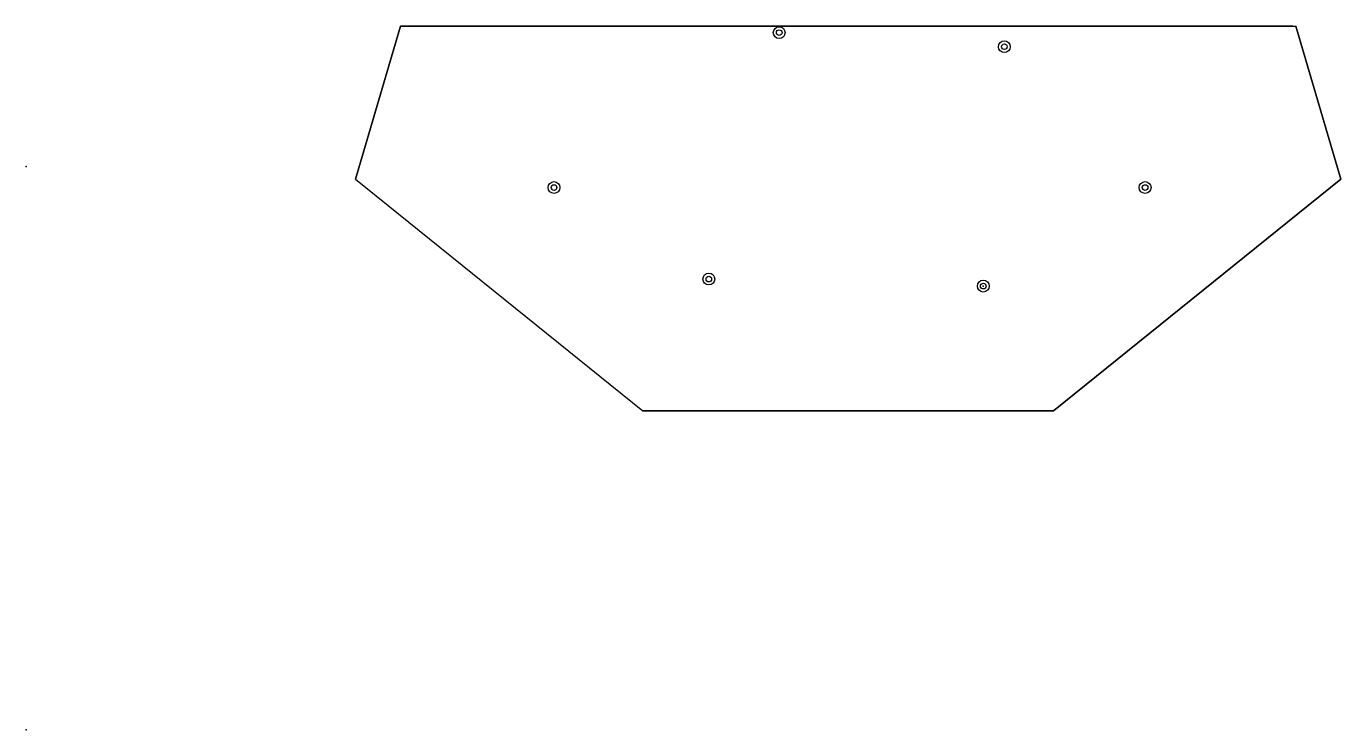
# Model space of a CAD drawing. Header units: centimetres. Extents: x 0 to 46.7, y 0 to 25.
import ezdxf

# ---------------------------------------------------------------- set-up
doc = ezdxf.new("R2010")
doc.units = ezdxf.units.CM
doc.header["$MEASUREMENT"] = 0
doc.layers.add('Hangulator stencil v1_Sketch1', color=7, linetype='Continuous')
doc.layers.add('Hangulator stencil v1_Sketch2', color=7, linetype='Continuous')

msp = doc.modelspace()

# ---------------------------------------------------------------- linework, layer by layer
at = {"layer": 'Hangulator stencil v1_Sketch1'}
for p, q in [((13.3, 24.975, 0.16), (11.7, 19.55, 0.16)), ((45, 24.975, 0.16), (13.4, 24.975, 0.16)), ((46.7, 19.55, 0.16), (45.1, 24.975, 0.16)), ((11.7, 19.55, 0.16), (21.9, 11.325, 0.16)), ((36.5, 11.325, 0.16), (46.7, 19.55, 0.16)), ((21.9, 11.325, 0.16), (36.5, 11.325, 0.16))]:
    msp.add_line(p, q, dxfattribs=at)
for centre in [(26.75, 24.75, 0.16), (34.75, 24.25, 0.16), (18.75, 19.25, 0.16), (39.75, 19.25, 0.16), (24.25, 16, 0.16), (34, 15.75, 0.16)]:
    msp.add_circle(centre, 0.21, dxfattribs=at)
for p in [(0, 20, 0.16), (34, 15.75, 0.16)]:
    msp.add_point(p, dxfattribs=at)
at = {"layer": 'Hangulator stencil v1_Sketch2'}
for p, q in [((11.7, 19.55), (13.3, 24.975)), ((13.4, 24.975), (13.3, 24.975)), ((13.3, 24.975), (45.1, 24.975)), ((45.1, 24.975), (46.7, 19.55)), ((11.7, 19.55), (21.9, 11.325)), ((46.7, 19.55), (36.5, 11.325)), ((36.5, 11.325), (21.9, 11.325))]:
    msp.add_line(p, q, dxfattribs=at)
for centre in [(26.75, 24.75), (34.75, 24.25), (18.75, 19.25), (39.75, 19.25), (24.25, 16), (34, 15.75)]:
    msp.add_circle(centre, 0.1, dxfattribs=at)
msp.add_point((0, 0), dxfattribs=at)

doc.saveas('drawing.dxf')
